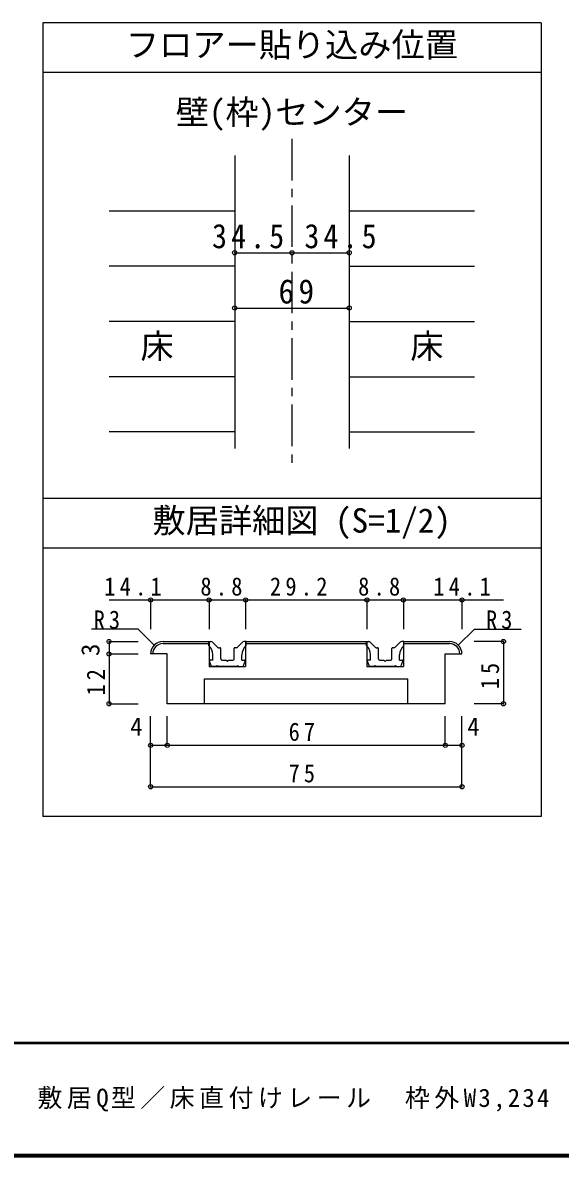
# Model space of a CAD drawing. Units: millimetres, scale not verified, with parts at other scales. Extents: x -973 to 977, y -718 to 696.
# Drawn here: x -413 to -89, y -701 to -18 of the extents above; entities that cross this region are included whole.
import ezdxf
from ezdxf.enums import TextEntityAlignment as Align

# ---------------------------------------------------------------- set-up
doc = ezdxf.new("R2010")
doc.units = ezdxf.units.MM
doc.header["$LTSCALE"] = 5
doc.header["$PDMODE"] = 32
doc.header["$PDSIZE"] = 2.5
doc.linetypes.add('CHAIN1', pattern=[8, 5, -1, 1, -1])
for name, color, linetype in [('0-1_通り芯', 4, 'CHAIN1'), ('0-3_仕上', 2, 'Continuous'), ('0-4_枠', 3, 'Continuous'), ('0-A_文字', 3, 'Continuous'), ('0-B_寸法', 7, 'Continuous'), ('1-4_枠', 3, 'Continuous'), ('1-7_金物', 7, 'Continuous'), ('1-B_ﾊｯﾁ', 7, 'Continuous'), ('F-1_通り芯', 6, 'Continuous'), ('F-A_寸法', 7, 'Continuous')]:
    doc.layers.add(name, color=color, linetype=linetype)
doc.styles.add('ＭＳ ゴシック', font='')
doc.styles.get('ＭＳ ゴシック').set_extended_font_data('MS Gothic')

msp = doc.modelspace()

# ---------------------------------------------------------------- linework, layer by layer
at = {"layer": '0-1_通り芯'}
msp.add_line((-250.789, -87.5), (-250.789, -284.007), dxfattribs=at)
at = {"layer": '0-3_仕上', "color": 4}
for p, q in [((-360.789, -130.801), (-285.289, -130.801)), ((-216.289, -130.801), (-140.789, -130.801)), ((-285.289, -164.103), (-360.789, -164.103)), ((-216.289, -164.103), (-140.789, -164.103)), ((-285.289, -197.404), (-360.789, -197.404)), ((-216.289, -197.404), (-140.789, -197.404)), ((-285.289, -230.706), (-360.789, -230.706)), ((-216.289, -230.706), (-140.789, -230.706)), ((-285.289, -264.007), (-360.789, -264.007)), ((-216.289, -264.007), (-140.789, -264.007))]:
    msp.add_line(p, q, dxfattribs=at)
at = {"layer": '0-4_枠'}
for p, q in [((-285.289, -97.5), (-285.289, -274.007)), ((-216.289, -97.5), (-216.289, -274.007))]:
    msp.add_line(p, q, dxfattribs=at)
at = {"layer": '0-A_文字'}
for p, q in [((-400.789, -17.5), (-400.789, -495.5)), ((-100.789, -17.5), (-400.789, -17.5)), ((-100.789, -17.5), (-100.789, -495.5)), ((-100.789, -47.5), (-400.789, -47.5)), ((-100.789, -304.007), (-400.789, -304.007)), ((-100.789, -334.007), (-400.789, -334.007)), ((-100.789, -495.5), (-400.789, -495.5))]:
    msp.add_line(p, q, dxfattribs=at)
at = {"layer": '0-B_寸法', "color": 4}
for p, q in [((-285.289, -156.062), (-250.789, -156.062)), ((-250.789, -156.062), (-216.289, -156.062)), ((-285.289, -189.363), (-216.289, -189.363))]:
    msp.add_line(p, q, dxfattribs=at)
at = {"layer": '0-B_寸法'}
for p in [(-285.289, -156.062), (-250.789, -156.062), (-216.289, -156.062), (-285.289, -189.363), (-216.289, -189.363)]:
    msp.add_point(p, dxfattribs=at)
at = {"layer": '1-4_枠'}
for p, q in [((-328.42, -390.188), (-300.67, -390.188)), ((-328.42, -391.438), (-300.67, -391.438)), ((-300.67, -390.188), (-300.67, -405.188)), ((-278.67, -390.188), (-278.67, -405.188)), ((-278.67, -390.188), (-205.67, -390.188)), ((-278.67, -391.438), (-205.67, -391.438)), ((-205.67, -390.188), (-205.67, -405.188)), ((-183.67, -390.188), (-183.67, -405.188)), ((-183.67, -390.188), (-155.92, -390.188)), ((-183.67, -391.438), (-155.92, -391.438)), ((-325.92, -397.688), (-335.92, -397.688)), ((-325.92, -427.688), (-325.92, -397.688)), ((-158.42, -397.688), (-148.42, -397.688)), ((-158.42, -427.688), (-158.42, -397.688)), ((-300.67, -405.188), (-278.67, -405.188)), ((-205.67, -405.188), (-183.67, -405.188)), ((-180.92, -427.688), (-180.92, -412.688)), ((-158.42, -427.688), (-325.92, -427.688))]:
    msp.add_line(p, q, dxfattribs=at)
msp.add_lwpolyline([(-303.42, -427.688), (-303.42, -412.688), (-180.92, -412.688)], dxfattribs=at)
for centre, radius, start, end in [((-328.42, -397.688), 7.5, 90, 180), ((-328.42, -397.688), 6.25, 90, 180), ((-155.92, -397.688), 7.5, 0, 90), ((-155.92, -397.688), 6.25, 0, 90)]:
    msp.add_arc(centre, radius, start, end, dxfattribs=at)
at = {"layer": '1-7_金物'}
for p, q in [((-300.92, -390.189), (-299.563, -390.189)), ((-300.92, -392.689), (-300.92, -390.189)), ((-295.515, -393.719), (-298.679, -390.555)), ((-294.984, -393.939), (-294.17, -393.939)), ((-293.67, -400.688), (-293.67, -394.439)), ((-285.67, -400.688), (-285.67, -394.439)), ((-284.356, -393.939), (-285.17, -393.939)), ((-283.826, -393.719), (-280.661, -390.555)), ((-205.92, -390.189), (-204.563, -390.189)), ((-205.92, -392.689), (-205.92, -390.189)), ((-200.515, -393.719), (-203.679, -390.555)), ((-199.984, -393.939), (-199.17, -393.939)), ((-198.67, -400.688), (-198.67, -394.439)), ((-190.67, -400.688), (-190.67, -394.439)), ((-189.356, -393.939), (-190.17, -393.939)), ((-188.826, -393.719), (-185.661, -390.555)), ((-299.17, -405.188), (-300.385, -402.123)), ((-298.42, -401.438), (-299.92, -401.438)), ((-298.42, -401.438), (-298.42, -398.279)), ((-289.67, -402.188), (-288.92, -401.438)), ((-288.92, -401.438), (-286.42, -401.438)), ((-280.92, -401.438), (-280.92, -398.279)), ((-280.92, -401.438), (-279.42, -401.438)), ((-280.17, -405.188), (-278.955, -402.123)), ((-204.17, -405.188), (-205.385, -402.123)), ((-203.42, -401.438), (-204.92, -401.438)), ((-203.42, -401.438), (-203.42, -398.279)), ((-194.67, -402.188), (-193.92, -401.438)), ((-193.92, -401.438), (-191.42, -401.438)), ((-185.92, -401.438), (-185.92, -398.279)), ((-185.92, -401.438), (-184.42, -401.438)), ((-185.17, -405.188), (-183.955, -402.123)), ((-296.42, -405.188), (-299.17, -405.188)), ((-296.42, -405.188), (-295.92, -404.688)), ((-295.92, -404.688), (-295.42, -405.188)), ((-283.92, -405.188), (-295.42, -405.188)), ((-283.42, -404.688), (-283.92, -405.188)), ((-282.92, -405.188), (-283.42, -404.688)), ((-282.92, -405.188), (-280.17, -405.188)), ((-201.42, -405.188), (-204.17, -405.188)), ((-201.42, -405.188), (-200.92, -404.688)), ((-200.92, -404.688), (-200.42, -405.188)), ((-188.92, -405.188), (-200.42, -405.188)), ((-188.42, -404.688), (-188.92, -405.188)), ((-187.92, -405.188), (-188.42, -404.688)), ((-187.92, -405.188), (-185.17, -405.188))]:
    msp.add_line(p, q, dxfattribs=at)
for points in [[(-278.42, -392.689), (-278.42, -390.189), (-279.777, -390.189)], [(-183.42, -392.689), (-183.42, -390.189), (-184.777, -390.189)], [(-292.92, -401.438), (-290.42, -401.438), (-289.67, -402.188)], [(-197.92, -401.438), (-195.42, -401.438), (-194.67, -402.188)]]:
    msp.add_lwpolyline(points, dxfattribs=at)
for centre, radius, start, end in [((-305.92, -398.279), 7.5, 0, 48.19), ((-299.563, -391.439), 1.25, 45, 90), ((-294.984, -393.189), 0.75, 225, 270), ((-294.17, -394.439), 0.5, 0, 90), ((-285.17, -394.439), 0.5, 90, 180), ((-284.356, -393.189), 0.75, 270, 315), ((-273.42, -398.279), 7.5, 131.81, 180), ((-279.777, -391.439), 1.25, 90, 135), ((-210.92, -398.279), 7.5, 0, 48.19), ((-204.563, -391.439), 1.25, 45, 90), ((-199.984, -393.189), 0.75, 225, 270), ((-199.17, -394.439), 0.5, 0, 90), ((-190.17, -394.439), 0.5, 90, 180), ((-189.356, -393.189), 0.75, 270, 315), ((-178.42, -398.279), 7.5, 131.81, 180), ((-184.777, -391.439), 1.25, 90, 135), ((-299.92, -401.938), 0.5, 90, 201.616), ((-292.92, -400.688), 0.75, 180, 270), ((-286.42, -400.688), 0.75, 270, 0), ((-279.42, -401.938), 0.5, 338.384, 90), ((-204.92, -401.938), 0.5, 90, 201.616), ((-197.92, -400.688), 0.75, 180, 270), ((-191.42, -400.688), 0.75, 270, 0), ((-184.42, -401.938), 0.5, 338.384, 90)]:
    msp.add_arc(centre, radius, start, end, dxfattribs=at)
at = {"layer": '1-B_ﾊｯﾁ', "color": 4}
for p, q in [((-360.92, -365.188), (-300.67, -365.188)), ((-335.92, -365.188), (-335.92, -382.688)), ((-300.67, -365.188), (-300.67, -382.688)), ((-300.67, -365.188), (-278.67, -365.188)), ((-278.67, -365.188), (-278.67, -382.688)), ((-278.67, -365.188), (-205.67, -365.188)), ((-205.67, -365.188), (-205.67, -382.688)), ((-205.67, -365.188), (-183.67, -365.188)), ((-183.67, -365.188), (-183.67, -382.688)), ((-183.67, -365.188), (-123.42, -365.188)), ((-148.42, -365.188), (-148.42, -382.688)), ((-150.617, -392.385), (-140.92, -382.688)), ((-140.92, -382.688), (-112.68, -382.688)), ((-360.92, -390.188), (-343.42, -390.188)), ((-123.42, -390.188), (-141.133, -390.188)), ((-123.42, -390.188), (-123.42, -427.688)), ((-360.92, -397.688), (-343.42, -397.688)), ((-123.42, -427.688), (-141.133, -427.688)), ((-335.92, -452.688), (-335.92, -435.188)), ((-325.92, -452.688), (-325.92, -435.188)), ((-158.42, -452.688), (-158.42, -435.188)), ((-148.42, -452.688), (-148.42, -435.188)), ((-335.92, -452.688), (-148.42, -452.688)), ((-335.92, -477.688), (-335.92, -452.688)), ((-148.42, -477.688), (-148.42, -452.688)), ((-335.92, -477.688), (-148.42, -477.688))]:
    msp.add_line(p, q, dxfattribs=at)
for points in [[(-333.724, -392.385), (-343.42, -382.688), (-371.457, -382.688)], [(-360.92, -390.188), (-360.92, -427.688), (-343.42, -427.688)]]:
    msp.add_lwpolyline(points, dxfattribs=at)
at = {"layer": '1-B_ﾊｯﾁ'}
for p in [(-335.92, -365.188), (-300.67, -365.188), (-278.67, -365.188), (-205.67, -365.188), (-183.67, -365.188), (-148.42, -365.188), (-360.92, -390.188), (-123.42, -390.188), (-360.92, -397.688), (-360.92, -427.688), (-123.42, -427.688), (-335.92, -452.688), (-325.92, -452.688), (-158.42, -452.688), (-148.42, -452.688), (-335.92, -477.688), (-148.42, -477.688)]:
    msp.add_point(p, dxfattribs=at)
at = {"layer": 'F-1_通り芯'}
for p, q in [((976.653, -631.667), (-973.347, -631.667)), ((976.653, -632.5), (-973.347, -632.5)), ((976.653, -699.167), (-973.347, -699.167)), ((976.653, -700), (-973.347, -700)), ((976.653, -700.833), (-973.347, -700.833))]:
    msp.add_line(p, q, dxfattribs=at)

# ---------------------------------------------------------------- texts
at = {"layer": '0-A_文字', "color": 7, "style": 'ＭＳ ゴシック'}
for s, p in [('フロアー貼り込み位置', (-350.789, -42.5)), ('壁(枠)センター', (-320.789, -83.091)), ('床', (-342.039, -224.055)), ('床', (-179.539, -224.055)), ('敷居詳細図 (S=1/2)', (-334.798, -329.007))]:
    msp.add_text(s, height=14.66, dxfattribs=at).set_placement(p, align=Align.BOTTOM_LEFT)
at = {"layer": '0-B_寸法', "char_height": 14.66, "attachment_point": 7, "style": 'ＭＳ ゴシック'}
for s, insert in [('\\T1.28;\\W0.9;34.5', (-298.908, -153.562)), ('\\T1.28;\\W0.9;34.5', (-243.27, -153.562)), ('\\T1.27;\\W0.95;69', (-258.914, -186.863))]:
    msp.add_mtext(s, dxfattribs=dict(at, insert=insert))
at = {"layer": '1-B_ﾊｯﾁ', "style": 'ＭＳ ゴシック'}
msp.add_text('3', height=11, rotation=90, dxfattribs=at).set_placement((-363.42, -398.938), align=Align.BOTTOM_LEFT)
for p in [(-348.208, -450.188), (-145.232, -450.188)]:
    msp.add_text('4', height=11, dxfattribs=at).set_placement(p, align=Align.BOTTOM_LEFT)
at = {"layer": '1-B_ﾊｯﾁ', "char_height": 11, "attachment_point": 7, "style": 'ＭＳ ゴシック'}
for s, insert in [('\\T1.38;\\W0.9;14.1', (-363.844, -362.688)), ('\\T1.38;\\W0.9;8.8', (-305.92, -362.688)), ('\\T1.38;\\W0.9;29.2', (-264.045, -362.688)), ('\\T1.38;\\W0.9;8.8', (-210.92, -362.688)), ('\\T1.38;\\W0.9;14.1', (-165.635, -362.688)), ('\\T1.36;\\W0.9;R3', (-370.207, -382.688)), ('\\T1.36;\\W0.9;R3', (-133.93, -382.688)), ('\\T1.36;\\W0.9;67', (-252.795, -450.188)), ('\\T1.36;\\W0.9;75', (-252.795, -475.188))]:
    msp.add_mtext(s, dxfattribs=dict(at, insert=insert))
at = {"layer": '1-B_ﾊｯﾁ', "char_height": 11, "attachment_point": 7, "rotation": 90, "style": 'ＭＳ ゴシック'}
for s, insert in [('\\T1.36;\\W0.9;12', (-363.42, -422.688)), ('\\T1.36;\\W0.9;15', (-125.92, -418.938))]:
    msp.add_mtext(s, dxfattribs=dict(at, insert=insert))
at = {"layer": 'F-A_寸法', "insert": (-846.68, -673.333), "char_height": 11, "attachment_point": 7, "style": 'ＭＳ ゴシック'}
msp.add_mtext('\\T1.18;ピノアース\u3000４枚引き違い戸\u3000レールタイプ\u3000調整枠\u3000敷居Q型／床直付けレール\u3000枠外W3,234', dxfattribs=at)

doc.saveas('drawing.dxf')
